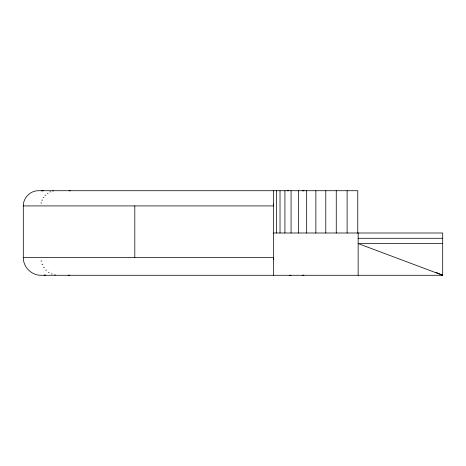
<?xml version="1.0" encoding="UTF-8"?>
<svg xmlns="http://www.w3.org/2000/svg" width="466" height="466" viewBox="0 0 466 466"><rect width="100%" height="100%" fill="white"/><g stroke="black" fill="none" stroke-linecap="round" stroke-linejoin="round"><path stroke-width="0.7" d="M273.589 233L442.7 233L442.7 275.278L40.956 275.278C31.496 275.418 23.154 267.018 23.3 257.57L23.3 205.92C23.178 197.811 30.337 190.606 38.457 190.722L357.777 190.722L357.777 233M302.632 275.278L303.902 275.144M41.841 190.839L43.018 190.722M41.934 190.839L43.122 190.722M68.187 275.278L69.504 275.144M52.611 191.013L53.386 191.013M49.821 191.881L50.613 191.881M47.252 193.285L48.056 193.285M44.998 195.172L45.819 195.172M43.152 197.479L43.979 197.479M41.777 200.106L42.616 200.106M40.932 202.955L41.777 202.955M23.3 205.92L273.589 205.92A15.227 15.005 -90 0 1 273.693 204.137M358.144 238.283L442.7 238.283M442.7 243.567L358.144 243.567L442.7 275.278L436.042 272.365M23.3 257.57L273.589 257.57M40.979 261.024L41.824 261.024M41.963 264.344L42.802 264.344M43.565 267.408L44.392 267.408M45.715 270.094L46.536 270.094M48.342 272.295L49.14 272.295M51.336 273.932L52.122 273.932M54.58 274.94L55.349 274.94M69.038 190.722L70.331 190.85M44.247 275.144L45.627 275.278M44.136 275.144L45.505 275.278M358.144 233L358.144 275.278M347.106 190.722L347.106 233M336.26 190.722L336.26 233M325.786 190.722L325.786 233M315.866 190.722L315.866 233M306.669 190.722L306.669 233M298.357 190.722L298.357 233M291.064 190.722L291.064 233M284.918 190.722L284.918 233M280.025 190.722L280.025 233M276.472 190.722L276.472 233M273.589 190.722L273.589 275.278M134.802 205.92L134.802 257.57M287.353 190.769A15.128 14.912 -90 0 1 288.524 190.722M290.988 275.295A17.679 17.423 -90 0 1 289.619 275.237M273.723 259.649A17.679 17.423 -90 0 1 273.606 257.57M303.902 190.769A19.91 19.694 -90 0 0 302.62 190.728A19.595 19.595 0 0 1 303.902 190.763"/></g></svg>
